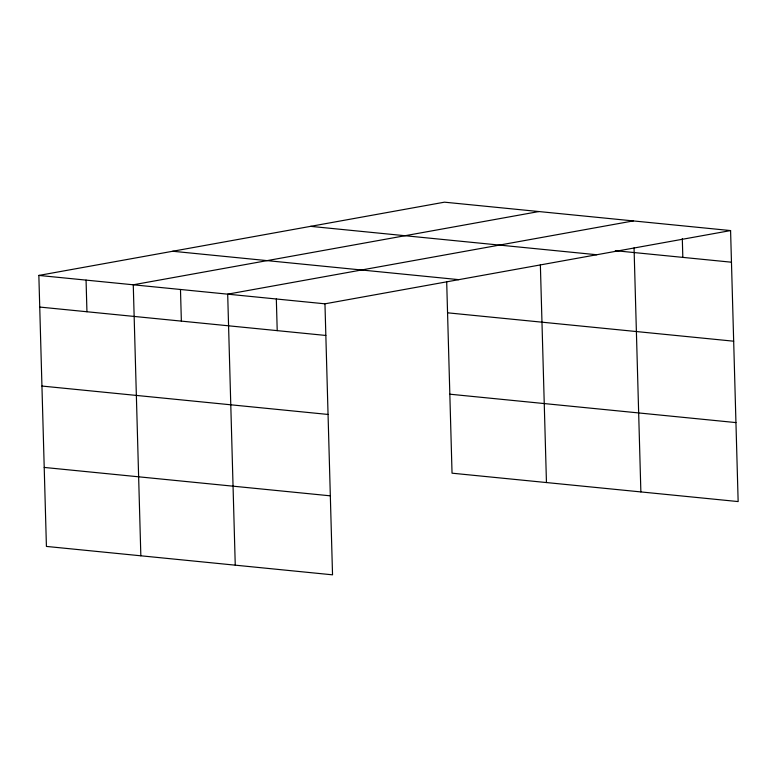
<?xml version="1.0" encoding="UTF-8"?>
<svg xmlns="http://www.w3.org/2000/svg" width="777" height="777" viewBox="0 0 777 777"><rect width="100%" height="100%" fill="white"/><g stroke="black" fill="none" stroke-linecap="round" stroke-linejoin="round"><path stroke-width="1.17" d="M730.584 230.575L324.961 303.817L332.537 574.825L46.416 546.425L38.85 275.427L444.463 202.175L730.584 230.575L738.15 501.573L452.039 473.183L446.688 281.692M538.879 211.548L133.265 284.79L140.841 555.798M633.304 220.921L227.69 294.162L235.256 565.17M615.297 250.689L731.468 262.208M310.615 226.35L596.726 254.739M172.708 251.253L458.818 279.652M447.552 312.81L733.673 341.2M38.85 275.427L324.961 303.817M39.734 307.061L325.845 335.46M449.825 394.192L735.945 422.591M41.939 386.052L328.059 414.452M44.211 467.433L330.332 495.833M682.303 238.636L682.828 257.381M634.051 247.873L640.87 491.919M540.365 264.734L546.454 482.556M276.33 298.99L277.214 330.633M180.478 289.481L181.362 321.115M86.062 280.108L86.946 311.752"/></g></svg>
